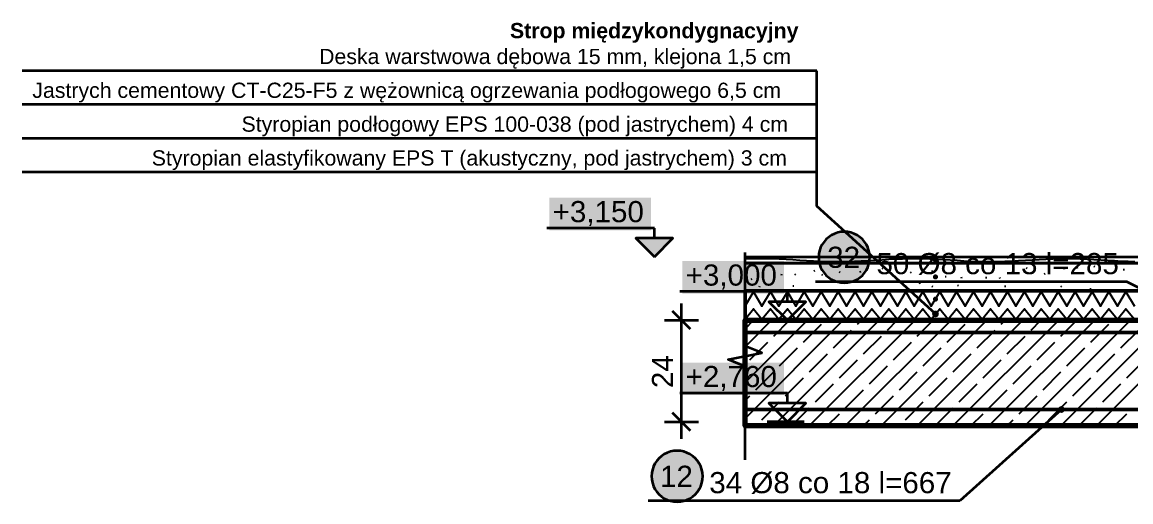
# Model space of a CAD drawing. Header units: metres. Extents: x -3.1 to 26, y 1.8 to 3.7.
# Drawn here: x 21.321 to 23.941, y 2.571 to 3.705 of the extents above; entities that cross this region are included whole.
import ezdxf

# ---------------------------------------------------------------- set-up
doc = ezdxf.new("R2010")
doc.units = ezdxf.units.M
for name, color, linetype, lineweight in [('A-KRESKOWANIE', 8, 'Continuous', 18), ('A-MASKA', 7, 'Continuous', 18), ('A-OPISY', 2, 'Continuous', 25), ('A-RZEDNE', 1, 'Continuous', 25), ('A-SCIANY-IZOL', 4, 'Continuous', 35), ('A-STROPY', 7, 'Continuous', 50), ('A-WARSTWY', 8, 'Continuous', 25), ('K-WYMIARY', 1, 'Continuous', 25), ('K-ZBROJENIE', 1, 'Continuous', 100), ('K-ZBROJENIE-OPIS', 2, 'Continuous', 25)]:
    doc.layers.add(name, color=color, linetype=linetype, lineweight=lineweight)
doc.styles.add('PL_ARIAL', font='arial.ttf')
doc.styles.add('PL_ARIAL_B', font='arialbd.ttf')

msp = doc.modelspace()

# ---------------------------------------------------------------- hatches: boundary and pattern name
at = {"layer": 'A-MASKA', "true_color": 0xffffff}
for points in [[(22.5667, 3.213), (22.807, 3.213), (22.807, 3.29), (22.5667, 3.29)], [(22.881, 3.063), (23.1213, 3.063), (23.1213, 3.14), (22.881, 3.14)], [(22.881, 2.823), (23.1213, 2.823), (23.1213, 2.9), (22.881, 2.9)]]:
    msp.add_hatch(color=7, dxfattribs=at).paths.add_polyline_path(points)
at = {"layer": 'A-OPISY', "true_color": 0x000000}
for points in [[(23.4853, 3.1425), (23.4851, 3.1441), (23.4845, 3.1455), (23.4835, 3.1467), (23.4823, 3.1477), (23.4808, 3.1483), (23.4793, 3.1485), (23.4777, 3.1483), (23.4763, 3.1477), (23.475, 3.1467), (23.4741, 3.1455), (23.4735, 3.1441), (23.4733, 3.1425), (23.4735, 3.1409), (23.4741, 3.1395), (23.475, 3.1383), (23.4763, 3.1373), (23.4777, 3.1367), (23.4793, 3.1365), (23.4808, 3.1367), (23.4823, 3.1373), (23.4835, 3.1383), (23.4845, 3.1395), (23.4851, 3.1409)], [(23.4853, 3.1025), (23.4851, 3.1041), (23.4845, 3.1055), (23.4835, 3.1067), (23.4823, 3.1077), (23.4808, 3.1083), (23.4793, 3.1085), (23.4777, 3.1083), (23.4763, 3.1077), (23.475, 3.1067), (23.4741, 3.1055), (23.4735, 3.1041), (23.4733, 3.1025), (23.4735, 3.1009), (23.4741, 3.0995), (23.475, 3.0983), (23.4763, 3.0973), (23.4777, 3.0967), (23.4793, 3.0965), (23.4808, 3.0967), (23.4823, 3.0973), (23.4835, 3.0983), (23.4845, 3.0995), (23.4851, 3.1009)], [(23.4853, 3.05), (23.4851, 3.0516), (23.4845, 3.053), (23.4835, 3.0542), (23.4823, 3.0552), (23.4808, 3.0558), (23.4793, 3.056), (23.4777, 3.0558), (23.4763, 3.0552), (23.475, 3.0542), (23.4741, 3.053), (23.4735, 3.0516), (23.4733, 3.05), (23.4735, 3.0484), (23.4741, 3.047), (23.475, 3.0458), (23.4763, 3.0448), (23.4777, 3.0442), (23.4793, 3.044), (23.4808, 3.0442), (23.4823, 3.0448), (23.4835, 3.0458), (23.4845, 3.047), (23.4851, 3.0484)], [(23.4873, 3.015), (23.487, 3.0171), (23.4862, 3.019), (23.4849, 3.0207), (23.4833, 3.0219), (23.4814, 3.0227), (23.4793, 3.023), (23.4772, 3.0227), (23.4753, 3.0219), (23.4736, 3.0207), (23.4724, 3.019), (23.4716, 3.0171), (23.4713, 3.015), (23.4716, 3.0129), (23.4724, 3.011), (23.4736, 3.0093), (23.4753, 3.0081), (23.4772, 3.0073), (23.4793, 3.007), (23.4814, 3.0073), (23.4833, 3.0081), (23.4849, 3.0093), (23.4862, 3.011), (23.487, 3.0129)], [(23.4853, 3.015), (23.4851, 3.0166), (23.4845, 3.018), (23.4835, 3.0192), (23.4823, 3.0202), (23.4808, 3.0208), (23.4793, 3.021), (23.4777, 3.0208), (23.4763, 3.0202), (23.475, 3.0192), (23.4741, 3.018), (23.4735, 3.0166), (23.4733, 3.015), (23.4735, 3.0134), (23.4741, 3.012), (23.475, 3.0108), (23.4763, 3.0098), (23.4777, 3.0092), (23.4793, 3.009), (23.4808, 3.0092), (23.4823, 3.0098), (23.4835, 3.0108), (23.4845, 3.012), (23.4851, 3.0134)]]:
    msp.add_hatch(color=7, dxfattribs=at).paths.add_polyline_path(points)
at = {"layer": 'A-RZEDNE', "true_color": 0x000000}
msp.add_hatch(color=7, dxfattribs=at).paths.add_polyline_path([(22.815, 3.15), (22.859, 3.194), (22.771, 3.194)])
at = {"layer": 'K-ZBROJENIE-OPIS', "true_color": 0xffffff}
for points in [[(23.3242, 3.149), (23.3237, 3.1569), (23.3222, 3.1646), (23.3196, 3.1721), (23.3161, 3.1792), (23.3117, 3.1858), (23.3065, 3.1917), (23.3006, 3.1969), (23.294, 3.2013), (23.2869, 3.2048), (23.2795, 3.2074), (23.2717, 3.2089), (23.2638, 3.2094), (23.2559, 3.2089), (23.2482, 3.2074), (23.2407, 3.2048), (23.2336, 3.2013), (23.227, 3.1969), (23.2211, 3.1917), (23.2159, 3.1858), (23.2115, 3.1792), (23.208, 3.1721), (23.2055, 3.1646), (23.2039, 3.1569), (23.2034, 3.149), (23.2039, 3.1411), (23.2055, 3.1334), (23.208, 3.1259), (23.2115, 3.1188), (23.2159, 3.1122), (23.2211, 3.1063), (23.227, 3.1011), (23.2336, 3.0967), (23.2407, 3.0932), (23.2482, 3.0906), (23.2559, 3.0891), (23.2638, 3.0886), (23.2717, 3.0891), (23.2795, 3.0906), (23.2869, 3.0932), (23.294, 3.0967), (23.3006, 3.1011), (23.3065, 3.1063), (23.3117, 3.1122), (23.3161, 3.1188), (23.3196, 3.1259), (23.3222, 3.1334), (23.3237, 3.1411)], [(22.9292, 2.631), (22.9287, 2.6389), (22.9272, 2.6466), (22.9246, 2.6541), (22.9211, 2.6612), (22.9167, 2.6678), (22.9115, 2.6737), (22.9056, 2.6789), (22.899, 2.6833), (22.8919, 2.6868), (22.8845, 2.6894), (22.8767, 2.6909), (22.8688, 2.6914), (22.8609, 2.6909), (22.8532, 2.6894), (22.8457, 2.6868), (22.8386, 2.6833), (22.832, 2.6789), (22.8261, 2.6737), (22.8209, 2.6678), (22.8165, 2.6612), (22.813, 2.6541), (22.8105, 2.6466), (22.8089, 2.6389), (22.8084, 2.631), (22.8089, 2.6231), (22.8105, 2.6154), (22.813, 2.6079), (22.8165, 2.6008), (22.8209, 2.5942), (22.8261, 2.5883), (22.832, 2.5831), (22.8386, 2.5787), (22.8457, 2.5752), (22.8532, 2.5726), (22.8609, 2.5711), (22.8688, 2.5706), (22.8767, 2.5711), (22.8845, 2.5726), (22.8919, 2.5752), (22.899, 2.5787), (22.9056, 2.5831), (22.9115, 2.5883), (22.9167, 2.5942), (22.9211, 2.6008), (22.9246, 2.6079), (22.9272, 2.6154), (22.9287, 2.6231)]]:
    msp.add_hatch(color=7, dxfattribs=at).paths.add_polyline_path(points)
at = {"layer": 'K-ZBROJENIE-OPIS', "true_color": 0x000000}
msp.add_hatch(color=7, dxfattribs=at).paths.add_polyline_path([(23.7848, 2.789), (23.7845, 2.7911), (23.7837, 2.793), (23.7824, 2.7947), (23.7808, 2.7959), (23.7789, 2.7967), (23.7768, 2.797), (23.7747, 2.7967), (23.7728, 2.7959), (23.7711, 2.7947), (23.7699, 2.793), (23.7691, 2.7911), (23.7688, 2.789), (23.7691, 2.7869), (23.7699, 2.785), (23.7711, 2.7833), (23.7728, 2.7821), (23.7747, 2.7813), (23.7768, 2.781), (23.7789, 2.7813), (23.7808, 2.7821), (23.7824, 2.7833), (23.7837, 2.785), (23.7845, 2.7869)])

# ---------------------------------------------------------------- linework, layer by layer
at = {"layer": 'A-KRESKOWANIE', "lineweight": 25, "ltscale": 0.02}
for points in [[(23.0293, 3.1453), (23.0454, 3.1458), (23.0616, 3.1461), (23.0778, 3.1461), (23.0939, 3.1458), (23.1101, 3.1452), (23.1263, 3.1445), (23.1424, 3.1435), (23.1586, 3.1425), (23.1748, 3.1415), (23.1909, 3.1406), (23.2071, 3.1398), (23.2232, 3.1393), (23.2394, 3.139), (23.2556, 3.1389), (23.2717, 3.1392), (23.2879, 3.1397), (23.3041, 3.1404), (23.3202, 3.1413), (23.3364, 3.1423), (23.3525, 3.1433), (23.3687, 3.1443), (23.3849, 3.1451), (23.401, 3.1457), (23.4172, 3.146), (23.4334, 3.1461), (23.4495, 3.1459), (23.4657, 3.1454), (23.4818, 3.1447), (23.498, 3.1438), (23.5142, 3.1428), (23.5303, 3.1418), (23.5465, 3.1409), (23.5627, 3.14), (23.5788, 3.1394), (23.595, 3.139), (23.6111, 3.1389), (23.6273, 3.1391), (23.6435, 3.1395), (23.6596, 3.1402), (23.6758, 3.1411), (23.692, 3.142), (23.7081, 3.1431), (23.7243, 3.144), (23.7404, 3.1449), (23.7566, 3.1455), (23.7728, 3.146), (23.7889, 3.1461), (23.8051, 3.146), (23.8213, 3.1456), (23.8374, 3.1449), (23.8536, 3.1441), (23.8698, 3.1431), (23.8859, 3.1421), (23.9021, 3.1411), (23.9182, 3.1402), (23.9344, 3.1395), (23.9506, 3.1391)], [(23.1916, 3.1167), (23.1941, 3.1179)], [(23.3556, 3.1215), (23.3533, 3.1231)], [(23.6618, 3.1147), (23.6628, 3.1173)], [(23.6962, 3.1224), (23.6934, 3.123)], [(23.7839, 3.1202), (23.7837, 3.123)], [(23.8148, 3.1222), (23.814, 3.1249)], [(23.8559, 3.1264), (23.8534, 3.1276)], [(23.9258, 3.1192), (23.923, 3.1197)], [(23.0434, 3.0964), (23.0458, 3.0979)], [(23.0576, 3.1138), (23.06, 3.1152)], [(23.1153, 3.107), (23.1166, 3.1095)], [(23.147, 3.1077), (23.1494, 3.1091)], [(23.2128, 3.1066), (23.2109, 3.1086)], [(23.2543, 3.1133), (23.2516, 3.1137)], [(23.3008, 3.1147), (23.3036, 3.115)], [(23.3886, 3.0956), (23.3868, 3.0977)], [(23.4205, 3.1122), (23.4228, 3.1138)], [(23.4699, 3.1164), (23.4727, 3.1165)], [(23.5018, 3.1037), (23.5046, 3.1037)], [(23.5416, 3.099), (23.5408, 3.1017)], [(23.5976, 3.1008), (23.6003, 3.1014)], [(23.6321, 3.0988), (23.6313, 3.1015)], [(23.7358, 3.1102), (23.7386, 3.1103)], [(23.0293, 3.033), (23.0493, 3.067), (23.0693, 3.033), (23.0893, 3.067), (23.1093, 3.033), (23.1293, 3.067), (23.1493, 3.033), (23.1693, 3.067), (23.1893, 3.033), (23.2093, 3.067), (23.2293, 3.033), (23.2493, 3.067), (23.2693, 3.033), (23.2893, 3.067), (23.3093, 3.033), (23.3293, 3.067), (23.3493, 3.033), (23.3693, 3.067), (23.3893, 3.033), (23.4093, 3.067), (23.4293, 3.033), (23.4493, 3.067), (23.4693, 3.033), (23.4893, 3.067), (23.5093, 3.033), (23.5293, 3.067), (23.5493, 3.033), (23.5693, 3.067), (23.5893, 3.033), (23.6093, 3.067), (23.6293, 3.033), (23.6493, 3.067), (23.6693, 3.033), (23.6893, 3.067), (23.7093, 3.033), (23.7293, 3.067), (23.7493, 3.033), (23.7693, 3.067), (23.7893, 3.033), (23.8093, 3.067), (23.8293, 3.033), (23.8493, 3.067), (23.8693, 3.033), (23.8893, 3.067), (23.9093, 3.033), (23.9293, 3.067), (23.9493, 3.033)], [(23.0635, 3.0785), (23.0646, 3.081)], [(23.1422, 3.0814), (23.145, 3.0817)], [(23.4431, 3.086), (23.442, 3.0886)], [(23.4733, 3.0789), (23.4707, 3.0801)], [(23.5338, 3.0813), (23.5313, 3.0825)], [(23.6427, 3.0804), (23.6455, 3.0804)], [(23.7781, 3.0788), (23.7757, 3.0803)], [(23.8442, 3.0742), (23.8469, 3.0746)], [(23.0293, 3.003), (23.0493, 3.027), (23.0693, 3.003), (23.0893, 3.027), (23.1093, 3.003), (23.1293, 3.027), (23.1493, 3.003), (23.1693, 3.027), (23.1893, 3.003), (23.2093, 3.027), (23.2293, 3.003), (23.2493, 3.027), (23.2693, 3.003), (23.2893, 3.027), (23.3093, 3.003), (23.3293, 3.027), (23.3493, 3.003), (23.3693, 3.027), (23.3893, 3.003), (23.4093, 3.027), (23.4293, 3.003), (23.4493, 3.027), (23.4693, 3.003), (23.4893, 3.027), (23.5093, 3.003), (23.5293, 3.027), (23.5493, 3.003), (23.5693, 3.027), (23.5893, 3.003), (23.6093, 3.027), (23.6293, 3.003), (23.6493, 3.027), (23.6693, 3.003), (23.6893, 3.027), (23.7093, 3.003), (23.7293, 3.027), (23.7493, 3.003), (23.7693, 3.027), (23.7893, 3.003), (23.8093, 3.027), (23.8293, 3.003), (23.8493, 3.027), (23.8693, 3.003), (23.8893, 3.027), (23.9093, 3.003), (23.9293, 3.027), (23.9493, 3.003)], [(23.0293, 2.7678), (23.2615, 3)], [(23.0293, 2.8526), (23.1766, 3)], [(23.0293, 2.9375), (23.0918, 3)], [(23.0293, 2.9799), (23.0494, 3)], [(23.0964, 2.75), (23.3464, 3)], [(23.097, 2.9628), (23.1342, 3)], [(23.1677, 2.9486), (23.2101, 2.9911)], [(23.1812, 2.75), (23.4312, 3)], [(23.2661, 2.75), (23.5161, 3)], [(23.295, 2.9911), (23.3039, 3)], [(23.3509, 2.75), (23.6009, 3)], [(23.3657, 2.9769), (23.3888, 3)], [(23.4358, 2.75), (23.6858, 3)], [(23.4364, 2.9628), (23.4736, 3)], [(23.5071, 2.9486), (23.5495, 2.9911)], [(23.5206, 2.75), (23.7706, 3)], [(23.6055, 2.75), (23.8555, 3)], [(23.6344, 2.9911), (23.6433, 3)], [(23.6903, 2.75), (23.9403, 3)], [(23.7051, 2.9769), (23.7282, 3)], [(23.7752, 2.75), (24.0252, 3)], [(23.7758, 2.9628), (23.813, 3)], [(23.8465, 2.9486), (23.889, 2.9911)], [(23.86, 2.75), (24.11, 3)], [(23.2384, 2.9345), (23.2808, 2.9769)], [(23.3091, 2.9204), (23.3516, 2.9628)], [(23.5778, 2.9345), (23.6203, 2.9769)], [(23.6485, 2.9204), (23.691, 2.9628)], [(23.9172, 2.9345), (23.9597, 2.9769)], [(23.0404, 2.9062), (23.0829, 2.9486)], [(23.1111, 2.8921), (23.1536, 2.9345)], [(23.3798, 2.9062), (23.4223, 2.9486)], [(23.4505, 2.8921), (23.493, 2.9345)], [(23.7193, 2.9062), (23.7617, 2.9486)], [(23.79, 2.8921), (23.8324, 2.9345)], [(23.1818, 2.8779), (23.2243, 2.9204)], [(23.5213, 2.8779), (23.5637, 2.9204)], [(23.8607, 2.8779), (23.9031, 2.9204)], [(23.2526, 2.8638), (23.295, 2.9062)], [(23.3233, 2.8496), (23.3657, 2.8921)], [(23.592, 2.8638), (23.6344, 2.9062)], [(23.6627, 2.8496), (23.7051, 2.8921)], [(23.9314, 2.8638), (23.9738, 2.9062)], [(23.0546, 2.8355), (23.097, 2.8779)], [(23.1253, 2.8214), (23.1677, 2.8638)], [(23.394, 2.8355), (23.4364, 2.8779)], [(23.4647, 2.8214), (23.5071, 2.8638)], [(23.7334, 2.8355), (23.7758, 2.8779)], [(23.8041, 2.8214), (23.8465, 2.8638)], [(23.196, 2.8072), (23.2384, 2.8496)], [(23.2667, 2.7931), (23.3091, 2.8355)], [(23.5354, 2.8072), (23.5778, 2.8496)], [(23.6061, 2.7931), (23.6485, 2.8355)], [(23.8748, 2.8072), (23.9172, 2.8496)], [(23.0293, 2.8102), (23.0404, 2.8214)], [(23.0687, 2.7648), (23.1111, 2.8072)], [(23.3374, 2.7789), (23.3798, 2.8214)], [(23.4081, 2.7648), (23.4505, 2.8072)], [(23.6768, 2.7789), (23.7193, 2.8214)], [(23.7475, 2.7648), (23.79, 2.8072)], [(23.1394, 2.7506), (23.1818, 2.7931)], [(23.2236, 2.75), (23.2526, 2.7789)], [(23.4788, 2.7506), (23.5213, 2.7931)], [(23.563, 2.75), (23.592, 2.7789)], [(23.8182, 2.7506), (23.8607, 2.7931)], [(23.9025, 2.75), (23.9314, 2.7789)], [(23.0539, 2.75), (23.0546, 2.7506)], [(23.3085, 2.75), (23.3233, 2.7648)], [(23.3933, 2.75), (23.394, 2.7506)], [(23.6479, 2.75), (23.6627, 2.7648)], [(23.7327, 2.75), (23.7334, 2.7506)]]:
    msp.add_lwpolyline(points, dxfattribs=at)
at = {"layer": 'A-OPISY', "lineweight": 35, "ltscale": 0.02}
for points in [[(23.1993, 3.59), (21.3213, 3.59)], [(23.1993, 3.27), (23.1993, 3.59)], [(23.1993, 3.51), (21.3213, 3.51)], [(23.1993, 3.43), (21.3213, 3.43)], [(23.1993, 3.35), (21.3213, 3.35)], [(23.4793, 3.015), (23.1993, 3.27)], [(23.0293, 2.67), (23.0293, 2.891), (22.9893, 2.907), (23.0693, 2.923), (23.0293, 2.939), (23.0293, 3.16)]]:
    msp.add_lwpolyline(points, dxfattribs=at)
at = {"layer": 'A-RZEDNE', "lineweight": 35, "ltscale": 0.02}
for points in [[(22.815, 3.218), (22.5607, 3.218)], [(22.815, 3.194), (22.815, 3.218)], [(23.1293, 3.068), (22.875, 3.068)], [(23.1293, 3.044), (23.1293, 3.068)], [(23.1693, 3), (23.0813, 3)], [(23.1293, 2.828), (22.875, 2.828)], [(23.1293, 2.804), (23.1293, 2.828)], [(23.1693, 2.76), (23.0813, 2.76)]]:
    msp.add_lwpolyline(points, dxfattribs=at)
for points in [[(22.815, 3.15), (22.859, 3.194), (22.771, 3.194)], [(23.1293, 3), (23.1733, 3.044), (23.0853, 3.044)], [(23.1293, 2.76), (23.1733, 2.804), (23.0853, 2.804)]]:
    msp.add_lwpolyline(points, close=True, dxfattribs=at)
at = {"layer": 'A-SCIANY-IZOL', "lineweight": 50, "ltscale": 0.02}
msp.add_lwpolyline([(23.0293, 3), (23.0293, 3), (23.0293, 3.07), (23.0293, 3.07), (23.0293, 3.07), (25.8093, 3.07), (25.8093, 3.07), (25.8093, 3.07), (25.8093, 3), (25.8093, 3), (25.8093, 3), (23.0293, 3)], close=True, dxfattribs=at)
at = {"layer": 'A-STROPY', "lineweight": 70, "ltscale": 0.02}
msp.add_lwpolyline([(24.1993, 2.75), (23.0293, 2.75), (23.0293, 2.75), (23.0293, 2.75), (23.0293, 2.75), (23.0293, 2.75), (23.0293, 3), (23.0293, 3), (23.0293, 3), (23.0293, 3), (23.0293, 3), (25.8093, 3)], dxfattribs=at)
at = {"layer": 'A-WARSTWY', "lineweight": 35, "ltscale": 0.02}
for points in [[(23.0293, 3.15), (23.0293, 3.15), (23.0293, 3.15), (25.8093, 3.15), (25.8093, 3.15), (25.8093, 3.15), (25.8093, 3.135), (25.8093, 3.135), (25.8093, 3.135), (23.0293, 3.135), (23.0293, 3.135), (23.0293, 3.135)], [(23.0293, 3.135), (23.0293, 3.135), (23.0293, 3.135), (25.8093, 3.135), (25.8093, 3.135), (25.8093, 3.135), (25.8093, 3.07), (25.8093, 3.07), (25.8093, 3.07), (23.0293, 3.07), (23.0293, 3.07), (23.0293, 3.07)]]:
    msp.add_lwpolyline(points, close=True, dxfattribs=at)
at = {"layer": 'K-WYMIARY', "lineweight": 35, "ltscale": 0.02}
for points in [[(22.8793, 2.72), (22.8793, 3.04)], [(22.9005, 2.9788), (22.8581, 3.0212)], [(22.8393, 3), (22.9193, 3)], [(22.9005, 2.7388), (22.8581, 2.7812)], [(22.8393, 2.76), (22.9193, 2.76)]]:
    msp.add_lwpolyline(points, dxfattribs=at)
at = {"layer": 'K-ZBROJENIE', "lineweight": 50, "ltscale": 0.02}
for points in [[(23.0293, 2.971), (25.3143, 2.971)], [(23.0293, 2.789), (24.5243, 2.789)]]:
    msp.add_lwpolyline(points, dxfattribs=at)
at = {"layer": 'K-ZBROJENIE-OPIS', "lineweight": 35, "ltscale": 0.02}
for points in [[(23.3242, 3.149), (23.3237, 3.1569), (23.3222, 3.1646), (23.3196, 3.1721), (23.3161, 3.1792), (23.3117, 3.1858), (23.3065, 3.1917), (23.3006, 3.1969), (23.294, 3.2013), (23.2869, 3.2048), (23.2795, 3.2074), (23.2717, 3.2089), (23.2638, 3.2094), (23.2559, 3.2089), (23.2482, 3.2074), (23.2407, 3.2048), (23.2336, 3.2013), (23.227, 3.1969), (23.2211, 3.1917), (23.2159, 3.1858), (23.2115, 3.1792), (23.208, 3.1721), (23.2055, 3.1646), (23.2039, 3.1569), (23.2034, 3.149), (23.2039, 3.1411), (23.2055, 3.1334), (23.208, 3.1259), (23.2115, 3.1188), (23.2159, 3.1122), (23.2211, 3.1063), (23.227, 3.1011), (23.2336, 3.0967), (23.2407, 3.0932), (23.2482, 3.0906), (23.2559, 3.0891), (23.2638, 3.0886), (23.2717, 3.0891), (23.2795, 3.0906), (23.2869, 3.0932), (23.294, 3.0967), (23.3006, 3.1011), (23.3065, 3.1063), (23.3117, 3.1122), (23.3161, 3.1188), (23.3196, 3.1259), (23.3222, 3.1334), (23.3237, 3.1411)], [(22.9292, 2.631), (22.9287, 2.6389), (22.9272, 2.6466), (22.9246, 2.6541), (22.9211, 2.6612), (22.9167, 2.6678), (22.9115, 2.6737), (22.9056, 2.6789), (22.899, 2.6833), (22.8919, 2.6868), (22.8845, 2.6894), (22.8767, 2.6909), (22.8688, 2.6914), (22.8609, 2.6909), (22.8532, 2.6894), (22.8457, 2.6868), (22.8386, 2.6833), (22.832, 2.6789), (22.8261, 2.6737), (22.8209, 2.6678), (22.8165, 2.6612), (22.813, 2.6541), (22.8105, 2.6466), (22.8089, 2.6389), (22.8084, 2.631), (22.8089, 2.6231), (22.8105, 2.6154), (22.813, 2.6079), (22.8165, 2.6008), (22.8209, 2.5942), (22.8261, 2.5883), (22.832, 2.5831), (22.8386, 2.5787), (22.8457, 2.5752), (22.8532, 2.5726), (22.8609, 2.5711), (22.8688, 2.5706), (22.8767, 2.5711), (22.8845, 2.5726), (22.8919, 2.5752), (22.899, 2.5787), (22.9056, 2.5831), (22.9115, 2.5883), (22.9167, 2.5942), (22.9211, 2.6008), (22.9246, 2.6079), (22.9272, 2.6154), (22.9287, 2.6231)]]:
    msp.add_lwpolyline(points, close=True, dxfattribs=at)
for points in [[(23.9318, 3.091), (23.1958, 3.091)], [(24.1718, 2.971), (23.9318, 3.091)], [(23.7768, 2.789), (23.5368, 2.573)], [(23.5368, 2.573), (22.8008, 2.573)]]:
    msp.add_lwpolyline(points, dxfattribs=at)

# ---------------------------------------------------------------- texts
at = {"layer": 'A-OPISY'}
for s, style, p in [('Strop międzykondygnacyjny', 'PL_ARIAL_B', (22.4738, 3.6672)), ('Deska warstwowa dębowa 15 mm, klejona 1,5 cm', 'PL_ARIAL', (22.0229, 3.606)), ('Jastrych cementowy CT-C25-F5 z wężownicą ogrzewania podłogowego 6,5 cm', 'PL_ARIAL', (21.3453, 3.526)), ('Styropian podłogowy EPS 100-038 (pod jastrychem) 4 cm', 'PL_ARIAL', (21.8396, 3.446)), ('Styropian elastyfikowany EPS T (akustyczny, pod jastrychem) 3 cm', 'PL_ARIAL', (21.6275, 3.366))]:
    msp.add_text(s, height=0.036, dxfattribs=dict(at, style=style)).set_placement(p)
at = {"layer": 'A-RZEDNE', "style": 'PL_ARIAL'}
for s, p in [('+3,150', (22.5747, 3.232)), ('+3,000', (22.889, 3.082)), ('+2,760', (22.889, 2.842))]:
    msp.add_text(s, height=0.05, dxfattribs=at).set_placement(p)
at = {"layer": 'K-WYMIARY', "style": 'PL_ARIAL'}
msp.add_text('24', height=0.05, rotation=90, dxfattribs=at).set_placement((22.8593, 2.8396))
at = {"layer": 'K-ZBROJENIE-OPIS', "style": 'PL_ARIAL'}
for s, p in [('32', (23.2234, 3.124)), ('50 Ø8 co 13 l=285', (23.3398, 3.109)), ('12', (22.8284, 2.606)), ('34 Ø8 co 18 l=667', (22.9448, 2.591))]:
    msp.add_text(s, height=0.05, dxfattribs=at).set_placement(p)

doc.saveas('drawing.dxf')
